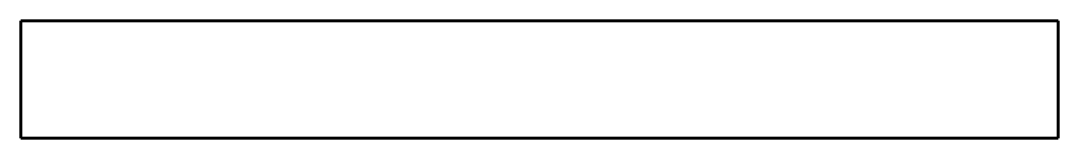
# Model space of a CAD drawing. Header units: millimetres. Extents: x -16.9 to -5, y 0 to 1.3.
import ezdxf

# ---------------------------------------------------------------- set-up
doc = ezdxf.new("R2010")
doc.units = ezdxf.units.MM
doc.linetypes.add('K5LT_BASIC', pattern=[0])

msp = doc.modelspace()

# ---------------------------------------------------------------- linework, layer by layer
at = {"color": 150, "linetype": 'K5LT_BASIC', "lineweight": 60, "true_color": 0x0080ff}
for p, q in [((-16.938, 0), (-16.938, 1.349)), ((-16.938, 1.349), (-5, 1.349)), ((-5, 0), (-5, 1.349))]:
    msp.add_line(p, q, dxfattribs=at)
msp.add_lwpolyline([(-16.938, 0), (-5, 0)], dxfattribs=at)

doc.saveas('drawing.dxf')
